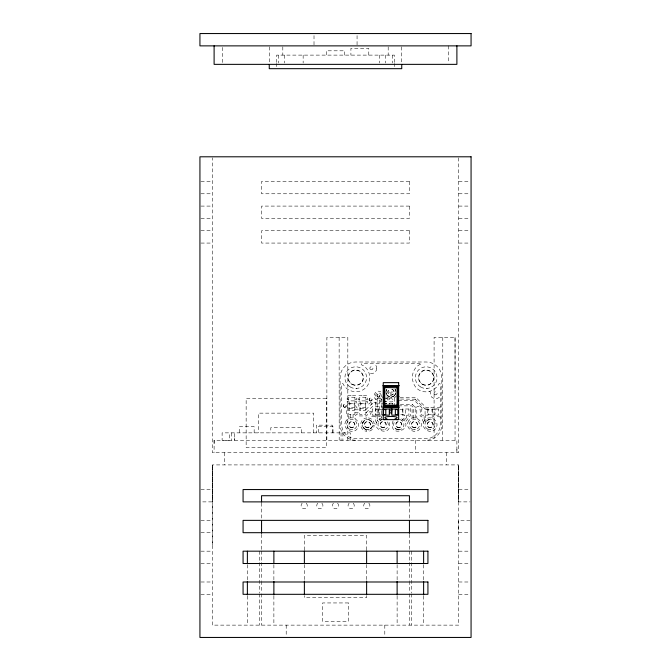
<?xml version="1.0" encoding="UTF-8"?>
<svg xmlns="http://www.w3.org/2000/svg" width="671" height="671" viewBox="0 0 671 671"><rect width="100%" height="100%" fill="white"/><g stroke="black" fill="none" stroke-linecap="round" stroke-linejoin="round"><path stroke-width="0.5" stroke-dasharray="3.35 2.52" d="M212.254 545.02L212.304 464.911L212.254 501.883L200.956 501.883M214.108 443.338L214.108 440.26L456.892 440.26L456.892 452.581L456.892 449.503M222.73 62.504L222.73 46.744M234.439 437.794L234.439 440.26L234.439 432.862M448.27 45.813L448.27 62.504M455.047 388.803L455.047 337.345L434.095 337.345L434.095 440.26M376.657 368.471L376.691 367.045L375.332 364.37L376.121 363.565M376.657 368.488L376.616 369.864L375.164 372.237L372.724 373.554L369.939 373.579L369.511 374.569M406.374 417.807L406.374 415.164M440.268 406.66L439.48 407.44L436.108 407.44L436.108 409M376.616 422.755L375.617 421.078L375.391 398.767M423.77 422.285L422.504 420.34L422.445 417.211L419.979 415.81C420.851 415.433 420.516 403.196 416.783 406.878L416.783 417.773L417.27 418.494M406.366 417.924L402.952 421.547M386.01 391.277L386.563 389.658M395.907 392.837L395.362 394.456M362.499 423.242L362.944 422.143M372.464 425.968L372.019 427.075M386.135 390.715L386.907 389.113M395.789 393.399L393.843 396.15L395.018 395.001M393.08 420.792C386.974 440.679 418.503 427.62 400.126 417.874M364.512 420.381L362.374 423.82L360.755 423.82C360.981 420.801 363.674 418.108 366.702 417.874L366.702 419.501L365.552 419.811M371.667 427.637L370.451 428.836L372.59 425.389L374.208 425.389C373.982 428.408 371.289 431.101 368.262 431.336L368.262 429.717L369.411 429.398M381.489 398.767L381.254 417.094L381.757 417.823M363.296 421.573L364.454 420.423M365.871 409.62L371.868 403.85L383.569 403.808M366.047 412.657L372.715 406.316L381.589 406.316M396.536 395.781L394.682 397.626L392.267 398.633M401.845 420.44L404.806 417.479L404.806 415.164M366.601 412.413L365.896 412.673A1.25 1.25 0 0 0 366.718 412.313M371.432 404.068L371.952 403.833M348.526 418.687L348.954 416.414L347.184 415.022C345.011 411.432 349.012 407.339 347.352 404.714A2.793 2.793 0 0 0 347.184 404.387L347.184 401.367L348.752 401.367M411.608 418.494L412.095 417.773L412.095 408.689C409.26 405.385 410.543 414.938 410.467 415.81L408.161 416.968L407.934 418.779L405.108 422.285M427.393 420.197L428.987 419.551M393.902 396.108L392.3 396.888M380.784 420.004L381.765 419.618A5.167 5.167 0 0 0 378.444 426.781A5.167 5.167 0 0 0 386.026 428.895A5.167 5.167 0 0 0 386.907 421.078M381.715 417.907C363.506 427.746 394.976 440.587 388.836 420.792M381.43 419.727L380.474 420.18L379.694 419.392L379.694 398.155M392.845 396.704L391.21 397.064M365.871 401.367L367.431 401.367L367.934 404.68L370.937 402.34A2.793 2.793 0 0 0 371.407 402.239L379.937 402.239C382.109 401.459 378.88 398.993 377.572 400.008C370.837 398.683 375.206 388.123 380.91 391.956M429.415 419.484L427.033 420.44L425.632 419.048L425.632 415.164M415.483 429.666L414.661 429.767M352.057 429.767L352.501 429.734M367.708 429.767L368.161 429.734M383.359 429.767L383.812 429.734M399.463 429.734L398.029 429.717M430.312 429.767L430.765 429.734M356.1 388.484L356.804 388.434M426.53 388.484L427.242 388.434M200.956 181.447L212.254 181.447M458.746 181.447L470.044 181.447M200.956 193.768L212.254 193.768M458.746 193.768L470.044 193.768M200.956 206.089L212.254 206.089M458.746 206.089L470.044 206.089M200.956 218.419L212.254 218.419M458.746 218.419L470.044 218.419M200.956 230.74L212.254 230.74M458.746 230.74L470.044 230.74M200.956 243.07L212.254 243.07M458.746 243.07L470.044 243.07M400.159 397.475L415.911 397.475L425.909 407.381L428.811 407.44L430.103 408.387L431.369 407.44L434.548 407.44L434.548 409M387.259 398.163L383.569 398.163L387.259 398.205L387.259 401.443L383.569 401.443M400.428 399.035L415.416 399.203M348.752 399.807L347.184 399.807L347.184 396.628L348.098 395.705L351.05 395.705L351.05 397.274M354.909 399.807L356.477 399.807L356.477 396.628L355.563 395.705L352.611 395.705L352.611 397.274M359.706 399.807L358.138 399.807L358.138 396.628L359.06 395.705L362.005 395.705L362.005 397.274M365.871 399.807L367.431 399.807L367.431 396.628L366.517 395.705L363.573 395.705L363.573 397.274M398.356 400.604L414.611 400.604L423.015 409M354.909 401.367L356.477 401.367L356.477 404.546L355.521 405.838L357.257 408.245L359.094 405.812L358.138 404.546L358.138 401.367L359.706 401.367M383.569 401.384L387.259 401.384M383.569 403.229L387.259 403.229L387.259 405.871M349.365 403.355L354.296 403.355M360.319 403.355L365.25 403.355M383.569 403.439L387.259 403.439M389.113 403.439L392.812 403.439M400.319 404.277L412.59 404.437M398.356 405.846L411.784 405.846L413.655 407.716L413.655 419.501M349.365 408.287L354.296 408.287M360.319 408.287L365.25 408.287M383.326 409.595L375.777 409.587L375.777 414.577L383.326 414.577M399.841 409.595L405.359 409.587L405.359 414.577L399.841 414.577M354.909 409.813L359.706 409.813M372.237 411.298L369.335 411.902L366.517 415.936L359.06 415.936L357.903 414.099L356.955 413.94L354.699 416.439L355.127 418.687M354.909 412.313L359.706 412.313M372.237 412.866L370.669 412.866L370.669 415.81L371.591 416.733L374.762 416.733L374.762 415.164M200.956 489.553L212.254 489.553M458.746 489.553L470.044 489.553M458.746 501.883L458.746 464.911L212.254 464.911L212.254 625.129L458.746 625.129L458.696 464.911L458.746 501.883L470.044 501.883M200.956 520.369L212.254 520.369M470.044 520.369L458.746 520.369L458.746 532.69L470.044 532.69M200.956 532.69L212.254 532.69M200.956 551.176L212.254 551.176M458.746 551.176L470.044 551.176M200.956 563.506L212.254 563.506M458.746 563.506L470.044 563.506M200.956 581.992L212.254 581.992M458.746 581.992L470.044 581.992M200.956 594.313L212.254 594.313M458.746 594.313L470.044 594.313M398.683 429.775L396.771 429.365M429.39 391.285L430.245 391.755L430.304 394.716L431.713 397.157L434.162 398.566L436.896 398.599L439.455 397.307L440.268 398.088M414.938 399.035L425.229 409M412.111 404.277L415.206 407.238L415.223 419.501M397.668 429.65L395.907 428.903A5.167 5.167 0 0 1 395.127 420.952M368.849 419.627L369.947 420.063M366.114 429.591L365.016 429.146M389.616 396.888L388.559 396.452M389.65 398.633L386.001 396.393M396.184 429.071L395.638 428.71M371.709 421.631L368.262 419.501L368.262 417.874C371.289 418.108 373.982 420.801 374.208 423.82L372.59 423.82L372.279 422.68M364.454 428.786L363.254 427.578L366.702 429.717L366.702 431.336C363.674 431.101 360.981 428.408 360.755 425.389L362.374 425.389L362.692 426.538M388.014 396.108L386.865 394.942L390.178 397.006L390.178 398.633C383.166 403.003 398.75 402.994 391.747 398.633L391.747 397.006M432.3 418.234C430.748 417.001 433.558 416.087 434.548 416.733L434.548 415.164M381.338 416.003L380.474 415.844L379.509 416.733L376.33 416.733L376.33 415.164M370.509 420.423L371.667 421.573M424.298 419.92L425.926 421.547M381.229 395.882L382.982 397.635M379.853 398.054L381.841 400.042M377.186 398.155L377.186 419.912L378.704 421.95M414.988 406.836L415.215 407.289M377.396 420.608L377.211 420.155M415.072 406.928L415.223 407.389M424.189 419.778L424.072 415.164M395.018 389.113L395.789 390.715M386.907 395.001L386.135 393.399M395.605 390.17L395.907 391.277M386.32 393.944L386.01 392.837M440.268 417.513L439.765 416.783L436.108 416.733L436.108 415.164M458.746 157.836L458.746 452.581L212.254 452.581L212.254 157.836M455.047 337.345L455.047 440.26M446.416 452.581L446.416 464.911M442.785 337.345L442.726 440.26M432.636 409.587L432.636 414.577M427.544 409.587L427.544 414.577M423.619 564.722L423.619 580.34M423.619 595.965L423.619 625.129M415.609 440.26L415.609 452.581M411.298 551.176L411.298 561.593M411.298 562.633L411.298 592.837M411.298 593.877L411.298 625.129M409.444 503.024L409.444 518.675M409.444 534.334L409.444 549.985M409.444 551.034L409.444 561.468M409.444 562.508L409.444 580.247M409.444 581.296L409.444 592.77M409.444 593.818L409.444 625.129M402.894 409.587L402.894 414.577M401.744 46.853L401.744 62.437M397.123 564.722L397.123 580.34M397.123 595.965L397.123 625.129M394.657 398.163L394.657 401.443M394.657 403.229L394.657 405.645M394.347 62.42L394.347 55.114L276.653 55.114L276.653 62.42M394.347 63.46L394.347 66.588M392.812 405.871L392.812 403.229L389.113 403.229L389.113 405.645M392.501 55.114L392.501 63.007M388.19 46.844L388.19 55.114M385.724 55.114L385.724 63.007M384.802 625.129L384.802 636.427M379.568 55.114L379.568 63.007M378.243 409.587L378.243 414.577M368.773 55.114L368.773 48.337L350.908 48.337L350.908 55.114M366.618 549.985L366.618 535.466L304.382 535.466L304.382 549.985M366.618 564.512L366.618 580.071M366.618 595.63L366.618 597.702L304.382 597.702L304.382 595.63M357.064 35.605L357.064 45.871M353.08 414.376L353.08 419.593M350.581 414.376L350.581 419.593M350.287 440.26L350.287 432.862L222.118 432.862L222.118 440.26L229.507 440.319L229.507 432.862M347.821 440.26L347.821 337.345L326.869 337.345L326.869 440.26M344.743 55.114L344.743 50.803L326.257 50.803L326.257 55.114M342.898 432.862L342.898 440.26M341.044 432.862L341.044 440.26M339.132 337.345L339.199 440.26M333.034 432.862L333.034 426.697L318.247 426.697L318.247 432.862M332.422 432.862L332.422 425.162L316.393 425.162L316.393 432.862M314.011 35.605L314.011 45.871M313.751 432.862L313.751 413.143L258.654 413.143L258.654 432.862M304.382 564.512L304.382 580.071M303.149 55.114L303.149 63.007M301.606 432.862L301.606 427.628L270.799 427.628L270.799 432.862M286.198 625.129L286.198 636.427M284.697 55.114L284.697 63.007M282.81 46.844L282.81 55.114M278.499 55.114L278.499 63.007M276.653 63.46L276.653 66.588M273.877 564.722L273.877 580.34M273.877 595.965L273.877 625.129M269.256 46.853L269.256 62.437M261.556 503.024L261.556 518.675M261.556 534.334L261.556 549.985M261.556 551.034L261.556 561.468M261.556 562.508L261.556 580.247M261.556 581.296L261.556 592.77M261.556 593.818L261.556 625.129M259.702 551.176L259.702 561.593M259.702 562.633L259.702 592.837M259.702 593.877L259.702 625.129M254.158 432.862L254.158 426.697L239.371 426.697L239.371 432.862M247.381 564.722L247.381 580.34M247.381 595.965L247.381 625.129M231.361 432.862L231.361 440.26M224.584 452.581L224.584 464.911M214.108 440.26L214.108 452.581M392.275 389.188A3.162 3.162 0 0 1 393.441 394.011A3.162 3.162 0 0 1 388.475 394.011A3.162 3.162 0 0 1 389.65 389.188M394.967 389.054A5.007 5.007 0 0 1 394.33 395.764A5.007 5.007 0 0 1 387.595 395.764A5.007 5.007 0 0 1 386.949 389.054M355.739 440.26A15.651 15.651 0 0 1 340.088 424.609L340.088 377.647A15.651 15.651 0 0 1 355.739 361.996L426.177 361.996A15.651 15.651 0 0 1 441.828 377.647L441.828 424.609A15.651 15.651 0 0 1 426.177 440.26M391.587 389.18A2.944 2.944 0 0 1 393.399 393.709A2.944 2.944 0 0 1 388.526 393.709A2.944 2.944 0 0 1 390.337 389.18M399.983 419.585A5.167 5.167 0 0 1 403.506 426.706A5.167 5.167 0 0 1 395.856 428.87M377.555 420.792A1.25 1.25 0 0 1 377.186 419.912M371.315 404.177A1.25 1.25 0 0 1 372.195 403.808M306.211 503.25A3.078 3.078 0 0 1 306.429 507.704A3.078 3.078 0 0 1 301.967 507.704A3.078 3.078 0 0 1 302.176 503.25M321.862 503.25A3.078 3.078 0 0 1 322.08 507.704A3.078 3.078 0 0 1 317.618 507.704A3.078 3.078 0 0 1 317.828 503.25M337.521 503.25A3.078 3.078 0 0 1 337.731 507.704A3.078 3.078 0 0 1 333.269 507.704A3.078 3.078 0 0 1 333.479 503.25M353.172 503.25A3.078 3.078 0 0 1 353.382 507.704A3.078 3.078 0 0 1 348.92 507.704A3.078 3.078 0 0 1 349.138 503.25M368.824 503.25A3.078 3.078 0 0 1 369.033 507.704A3.078 3.078 0 0 1 364.571 507.704A3.078 3.078 0 0 1 364.789 503.25M420.449 364.227C407.507 370.073 410.795 392.132 426.177 391.856C431.763 391.797 436.553 388.249 439.153 383.577C439.648 383.342 440.268 383.737 440.268 384.282L440.268 424.609C440.277 432.149 433.726 438.7 426.177 438.691L355.739 438.691C348.199 438.7 341.648 432.149 341.656 424.609L341.656 384.282C341.631 383.443 342.906 383.216 343.175 384.013C346.882 392.015 358.205 394.187 364.873 388.534C372.556 382.311 370.937 368.74 361.711 364.923C361.199 364.479 361.56 363.548 362.239 363.565L419.677 363.565L420.449 364.227M346.127 420.792C341.069 427.964 352.845 435.831 357.534 428.417C362.583 421.245 350.816 413.386 346.127 420.792M408.731 420.792C403.682 427.964 415.45 435.831 420.147 428.417C425.196 421.245 413.42 413.386 408.731 420.792M424.382 420.792C419.333 427.964 431.109 435.831 435.798 428.417C440.847 421.245 429.079 413.386 424.382 420.792M409.444 181.447L261.556 181.447L261.556 193.768L409.444 193.768L409.444 181.447M409.444 206.089L261.556 206.089L261.556 218.419L409.444 218.419L409.444 206.089M409.444 230.74L261.556 230.74L261.556 243.07L409.444 243.07L409.444 230.74M354.909 397.274L348.752 397.274L348.752 403.9L354.909 403.9L354.909 397.274M365.871 397.274L359.706 397.274L359.706 403.9L365.871 403.9L365.871 397.274M326.257 398.356L246.148 398.356L246.148 447.649L326.257 447.649L326.257 398.356M354.296 400.889L349.365 400.889L349.365 410.753L354.296 410.753L354.296 400.889M365.25 400.889L360.319 400.889L360.319 410.753L365.25 410.753L365.25 400.889M354.909 407.75L348.752 407.75L348.752 414.376L354.909 414.376L354.909 407.75M365.871 407.75L359.706 407.75L359.706 414.376L365.871 414.376L365.871 407.75M378.863 409L372.237 409L372.237 415.164L378.863 415.164L378.863 409M408.899 409L402.281 409L402.281 415.164L408.899 415.164L408.899 409M428.165 409L421.539 409L421.539 415.164L428.165 415.164L428.165 409M438.641 409L432.015 409L432.015 415.164L438.641 415.164L438.641 409M435.093 409.587L425.087 409.587L425.087 414.577L435.093 414.577L435.093 409.587M348.442 602.944L322.558 602.944L322.558 621.43L348.442 621.43L348.442 602.944M390.379 393.055A1.157 1.157 0 0 0 392.116 392.057A1.157 1.157 0 0 0 390.379 391.059A1.157 1.157 0 0 0 390.379 393.055M350.287 427.276A3.078 3.078 0 0 0 354.909 424.609A3.078 3.078 0 0 0 350.287 421.942A3.078 3.078 0 0 0 350.287 427.276M377.672 396.98A1.543 1.543 0 0 0 379.979 395.647A1.543 1.543 0 0 0 377.672 394.313A1.543 1.543 0 0 0 377.672 396.98M397.249 427.276A3.078 3.078 0 0 0 401.87 424.609A3.078 3.078 0 0 0 397.249 421.942A3.078 3.078 0 0 0 397.249 427.276M369.838 400.897A1.543 1.543 0 0 0 372.153 399.564A1.543 1.543 0 0 0 369.838 398.23A1.543 1.543 0 0 0 369.838 400.897M365.938 427.276A3.078 3.078 0 0 0 370.56 424.609A3.078 3.078 0 0 0 365.938 421.942A3.078 3.078 0 0 0 365.938 427.276M428.551 427.276A3.078 3.078 0 0 0 433.172 424.609A3.078 3.078 0 0 0 428.551 421.942A3.078 3.078 0 0 0 428.551 427.276M344.013 407.154A1.543 1.543 0 0 0 346.328 405.821A1.543 1.543 0 0 0 344.013 404.487A1.543 1.543 0 0 0 344.013 407.154M351.889 384.324A7.7 7.7 0 0 0 363.447 377.647A7.7 7.7 0 0 0 351.889 370.979A7.7 7.7 0 0 0 351.889 384.324M412.9 427.276A3.078 3.078 0 0 0 417.521 424.609A3.078 3.078 0 0 0 412.9 421.942A3.078 3.078 0 0 0 412.9 427.276M381.598 427.276A3.078 3.078 0 0 0 386.219 424.609A3.078 3.078 0 0 0 381.598 421.942A3.078 3.078 0 0 0 381.598 427.276M422.327 384.324A7.7 7.7 0 0 0 433.877 377.647A7.7 7.7 0 0 0 422.327 370.979A7.7 7.7 0 0 0 422.327 384.324M412.833 426.982A2.869 2.869 0 0 0 417.295 424.81A2.869 2.869 0 0 0 413.185 422.025A2.869 2.869 0 0 0 412.833 426.982M411.65 428.954A5.167 5.167 0 0 0 419.601 424.852A5.167 5.167 0 0 0 412.069 420.012A5.167 5.167 0 0 0 411.65 428.954M350.396 427.091A2.869 2.869 0 0 0 354.699 424.609A2.869 2.869 0 0 0 350.396 422.126A2.869 2.869 0 0 0 350.396 427.091M349.021 428.945A5.167 5.167 0 0 0 356.997 424.877A5.167 5.167 0 0 0 349.482 420.004A5.167 5.167 0 0 0 349.021 428.945M428.484 426.982A2.869 2.869 0 0 0 432.946 424.81A2.869 2.869 0 0 0 428.836 422.025A2.869 2.869 0 0 0 428.484 426.982M427.276 428.945A5.167 5.167 0 0 0 435.253 424.877A5.167 5.167 0 0 0 427.737 420.004A5.167 5.167 0 0 0 427.276 428.945M365.88 426.982A2.869 2.869 0 0 0 370.342 424.81A2.869 2.869 0 0 0 366.232 422.025A2.869 2.869 0 0 0 365.88 426.982M364.672 428.945A5.167 5.167 0 0 0 372.648 424.877A5.167 5.167 0 0 0 365.133 420.004A5.167 5.167 0 0 0 364.672 428.945M397.182 426.982A2.869 2.869 0 0 0 401.644 424.81A2.869 2.869 0 0 0 397.534 422.025A2.869 2.869 0 0 0 397.182 426.982M381.531 426.982A2.869 2.869 0 0 0 385.993 424.81A2.869 2.869 0 0 0 381.883 422.025A2.869 2.869 0 0 0 381.531 426.982M422.436 384.131A7.49 7.49 0 0 0 433.667 377.647A7.49 7.49 0 0 0 422.436 371.164A7.49 7.49 0 0 0 422.436 384.131M420.65 386.974A10.837 10.837 0 0 0 437.014 377.773A10.837 10.837 0 0 0 420.868 368.203A10.837 10.837 0 0 0 420.65 386.974M351.998 384.131A7.49 7.49 0 0 0 363.229 377.647A7.49 7.49 0 0 0 351.998 371.164A7.49 7.49 0 0 0 351.998 384.131M350.22 386.974A10.837 10.837 0 0 0 366.584 377.773A10.837 10.837 0 0 0 350.43 368.203A10.837 10.837 0 0 0 350.22 386.974M369.947 400.713A1.325 1.325 0 0 0 371.935 399.564A1.325 1.325 0 0 0 369.947 398.415A1.325 1.325 0 0 0 369.947 400.713M344.122 406.97A1.325 1.325 0 0 0 346.11 405.821A1.325 1.325 0 0 0 344.122 404.68A1.325 1.325 0 0 0 344.122 406.97M377.773 396.796A1.325 1.325 0 0 0 379.761 395.647A1.325 1.325 0 0 0 377.773 394.506A1.325 1.325 0 0 0 377.773 396.796M377.01 398.054A2.801 2.801 0 0 0 381.237 395.68A2.801 2.801 0 0 0 377.068 393.214A2.801 2.801 0 0 0 377.01 398.054M434.707 394.582A1.543 1.543 0 0 0 437.106 393.416A1.543 1.543 0 0 0 434.892 391.914A1.543 1.543 0 0 0 434.707 394.582M370.627 369.595A1.543 1.543 0 0 0 372.933 368.262A1.543 1.543 0 0 0 370.627 366.928A1.543 1.543 0 0 0 370.627 369.595"/><path stroke-width="1.01" d="M214.108 45.813L214.108 64.357L456.892 64.357L456.892 45.813M384.709 388.048L385.196 387.561L397.131 387.771L397.031 405.2L384.81 405.116L384.709 388.048L383.409 388.048A1.787 1.787 0 0 1 385.196 386.261L385.196 387.561M397.215 404.848L398.507 404.814A1.787 1.787 0 0 1 396.72 406.601L396.762 405.301M398.918 385.859L383.258 386.11L382.814 385.666L399.128 385.649M388.039 386.152L390.178 385.481M394.976 418.897C404.747 415.592 377.379 415.685 386.949 418.897M391.747 385.481L393.877 386.152M397.215 388.048L398.507 388.048A1.787 1.787 0 0 0 396.72 386.261L396.72 387.561M397.349 396.636L399.002 396.636M384.709 404.848L383.409 404.814A1.787 1.787 0 0 0 385.196 406.601L385.196 405.309M384.491 406.45L387.259 406.45M389.113 406.45L392.812 406.45M394.657 406.45L397.433 406.45M399.128 407.213L382.797 407.213L383.258 406.752L398.918 407.003M382.713 409L389.339 409L389.339 415.164L382.713 415.164M398.423 409L391.805 409L391.805 415.164L398.423 415.164M389.339 411.298L390.178 410.979L390.178 406.676M391.805 411.298L391.747 406.676M389.339 412.866L391.805 412.866M423.619 551.176L423.619 563.674M423.619 581.38L423.619 594.925M409.444 501.983L409.444 495.718L261.556 495.718L261.556 501.983M409.444 520.763L409.444 533.286M401.744 64.517L401.744 68.677L269.256 68.677L269.256 64.517M398.356 398.163L398.356 401.443M398.356 403.229L398.356 405.871M397.123 551.176L397.123 563.674M397.123 581.38L397.123 594.925M366.618 551.025L366.618 563.472M366.618 581.103L366.618 594.59M304.382 551.025L304.382 563.472M304.382 581.103L304.382 594.59M273.877 551.176L273.877 563.674M273.877 581.38L273.877 594.925M261.556 520.763L261.556 533.286M247.381 551.176L247.381 563.674M247.381 581.38L247.381 594.925M397.014 419.744A5.167 5.167 0 0 1 399.06 419.442M382.839 419.442A5.167 5.167 0 0 1 384.701 419.677M383.418 386.974L383.577 406.307L398.222 406.433L398.339 386.555L384.181 386.261L383.418 386.974M471.067 33.55L199.933 33.55L199.933 45.871L471.067 45.871L471.067 33.55M471.067 156.796L199.933 156.796L199.933 637.45L471.067 637.45L471.067 156.796M398.666 382.638L383.258 382.638L383.258 419.618L398.666 419.618L398.666 382.638M396.72 386.571L385.196 386.571A1.476 1.476 0 0 0 383.72 388.048L383.72 404.814A1.476 1.476 0 0 0 385.196 406.29L396.72 406.29A1.476 1.476 0 0 0 398.205 404.814L398.205 388.048A1.476 1.476 0 0 0 396.72 386.571M385.791 409.587L383.326 409.587L383.326 414.577L385.791 414.577L385.791 409.587M397.811 409.587L395.345 409.587L395.345 414.577L397.811 414.577L397.811 409.587M427.93 489.553L243.07 489.553L243.07 501.883L427.93 501.883L427.93 489.553M427.93 520.369L243.07 520.369L243.07 532.69L427.93 532.69L427.93 520.369M427.93 551.176L243.07 551.176L243.07 563.506L427.93 563.506L427.93 551.176M427.93 581.992L243.07 581.992L243.07 594.313L427.93 594.313L427.93 581.992"/></g></svg>
